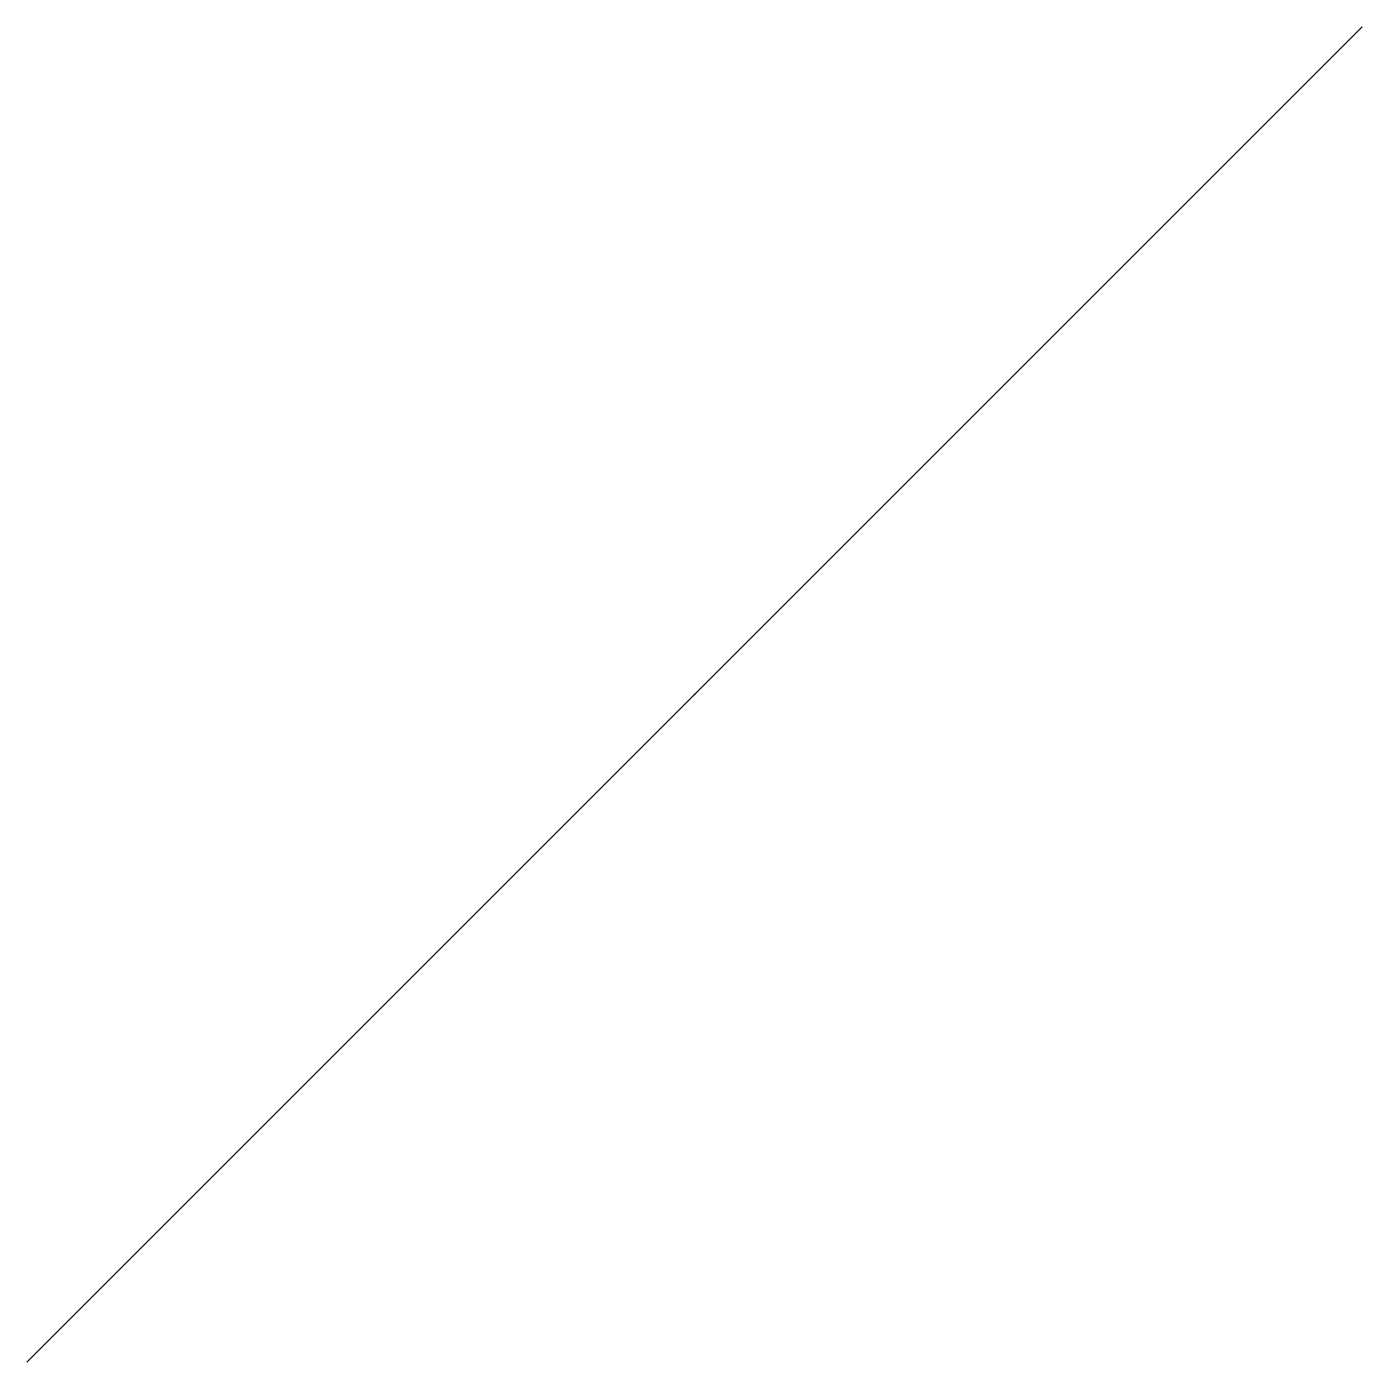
# Model space of a CAD drawing. Extents: x 0 to 100, y 0 to 100.
import ezdxf

# ---------------------------------------------------------------- set-up
doc = ezdxf.new("R2010")
doc.units = 0

msp = doc.modelspace()

# ---------------------------------------------------------------- linework, layer by layer
msp.add_line((0, 0), (100, 100))
msp.add_point((50, 50, 10))

doc.saveas('drawing.dxf')
